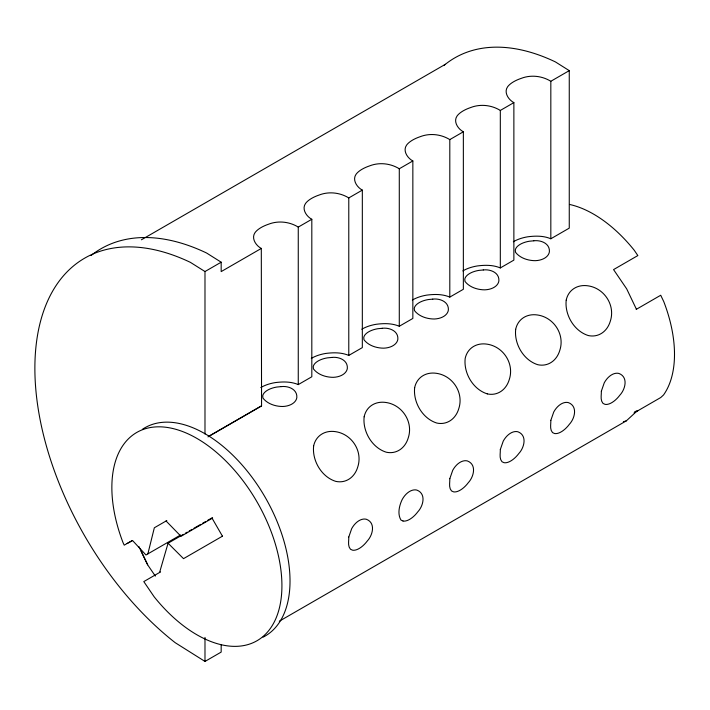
<?xml version="1.0" encoding="UTF-8"?>
<svg xmlns="http://www.w3.org/2000/svg" width="710" height="710" viewBox="0 0 710 710"><rect width="100%" height="100%" fill="white"/><g stroke="black" fill="none" stroke-linecap="round" stroke-linejoin="round"><path stroke-width="1.06" d="M147.866 553.88L154.336 527.778L166.815 520.581M159.59 572.473L168.066 543.212L183.42 534.346M279.305 621.206L626.327 420.852L636.462 411.551L660.744 397.529L663.53 394.973A114.479 66.092 60 0 0 663.779 301.643L660.717 295.245L636.231 309.382M141.414 239.785L445.392 64.282M204.986 434.023L204.986 271.539L221.174 262.194L206.592 253.017A240.575 138.894 60 0 0 91.022 255.52M261.564 406.067L261.307 248.438L221.174 271.602L221.174 262.194M261.307 248.438C256.008 245.678 251.003 238.329 255.014 232.64A25.773 11.333 -9.7 0 1 268.584 224.209C278.24 220.419 289.502 221.68 298.262 227.093L311.814 219.275L311.814 376.77L298.262 384.598C291.011 381.483 282.837 381.607 275.143 382.619A26.172 13.011 -6.1 0 0 260.792 387.562M311.814 219.275C306.525 216.514 301.51 209.166 305.531 203.477A25.773 11.333 -9.7 0 1 319.101 195.046C328.757 191.247 340.019 192.516 348.779 197.93L362.331 190.111L362.331 347.607L348.779 355.426C341.519 352.32 333.345 352.444 325.65 353.456A26.172 13.011 -6.1 0 0 311.308 358.399M362.331 190.111C357.041 187.351 352.027 180.003 356.038 174.314A25.773 11.333 -9.7 0 1 369.617 165.883C379.264 162.084 390.527 163.353 399.286 168.767L412.847 160.948L412.847 318.444L399.286 326.263C392.035 323.156 383.861 323.281 376.167 324.292A26.172 13.011 -6.1 0 0 361.816 329.236M412.847 160.948C407.549 158.188 402.543 150.839 406.555 145.151A25.773 11.333 -9.7 0 1 420.125 136.719C429.781 132.921 441.043 134.19 449.803 139.604L463.355 131.785L463.355 289.281L449.803 297.099C442.552 293.993 434.369 294.117 426.674 295.129A26.172 13.011 -6.1 0 0 412.332 300.073M463.355 131.785C458.065 129.025 453.051 121.676 457.071 115.987A25.773 11.333 -9.7 0 1 470.641 107.556C480.297 103.758 491.56 105.027 500.319 110.44L513.871 102.622L513.871 260.117L500.319 267.936C493.059 264.821 484.886 264.954 477.191 265.966A26.172 13.011 -6.1 0 0 462.849 270.909M513.871 102.622C508.582 99.861 503.567 92.504 507.579 86.824A25.773 11.333 -9.7 0 1 521.158 78.393C530.805 74.594 542.067 75.864 550.827 81.277L569.26 70.636L555.389 61.903A228.966 132.193 60 0 0 443.768 65.604M208.802 436.242L261.307 405.934M513.357 241.746A26.172 13.011 -6.1 0 1 527.707 236.803C535.402 235.791 543.576 235.658 550.827 238.773L569.26 228.132L569.26 70.636M207.968 436.881L261.431 406.014M132.326 540.487L124.232 545.165L123.123 542.839A120.256 69.429 60 0 1 182.381 431.467A120.256 69.429 60 0 1 280.583 602.257A120.256 69.429 60 0 1 154.15 596.799L143.793 581.596L160.531 571.932M180.517 535.029L145.967 554.98L132.593 540.576L127.117 543.496M185.337 533.245L187.254 532.136M189.179 531.027L192.055 529.367M193.972 528.258L200.69 524.379M202.616 523.27L205.492 521.601M207.409 520.501L212.21 517.723M212.672 518.034L181.006 536.316L166.078 520.998M222.532 536.139L183.526 558.655L168.066 543.212M634.083 412.865L637.82 410.708L634.811 411.623M204.986 271.539L190.404 262.363A240.575 138.894 60 0 0 35.047 359.526A240.575 138.894 60 0 0 175.201 642.692L204.986 661.436L221.174 652.091L221.174 644.769M623.38 421.749L626.327 420.852M487.3 393.881C473.029 389.453 463.506 373.034 465.183 358.461A26.172 21.202 47.4 0 1 486.98 344.146C503.275 346.471 514.528 363.635 509.301 379.459A26.163 21.167 73.1 0 1 487.3 393.89M403.031 521.016L400.981 520.075C397.245 513.978 399.26 505.591 402.224 499.432A17.013 10.996 -66.8 0 1 416.85 490.086C426.426 493.681 423.337 505.928 417.844 511.786A17.005 8.422 -53.8 0 1 403.023 521.025M155.348 576.094L147.742 564.974L138.92 546.593M147.671 564.814L141.166 551.262M212.148 518.335L222.443 536.183M636.435 309.267L626.682 288.863L613.564 269.596L637.846 255.573L634.243 250.266A114.479 66.092 60 0 0 569.464 204.436M550.827 81.277L550.827 238.773M500.319 110.44L500.319 267.936M449.803 139.604L449.803 297.099M399.286 168.767L399.286 326.263M348.779 197.93L348.779 355.426M298.262 227.093L298.262 384.598M204.986 637.411L204.986 661.436M142.337 429.364A120.256 69.429 60 0 1 264.839 496.725A120.256 69.429 60 0 1 263.055 637.172M313.642 445.951C311.965 460.524 321.488 476.942 335.759 481.371A26.163 21.167 73.1 0 0 357.76 466.949C362.987 451.125 351.734 433.961 335.439 431.644A26.172 21.202 47.4 0 0 313.642 445.951M348.787 536.982C348.93 541.029 347.483 545.892 350.465 549.238L352.515 550.179A17.005 8.422 -53.8 0 0 367.327 540.949C372.821 535.091 375.909 522.835 366.342 519.259A17.013 10.996 -66.8 0 0 351.707 528.595L348.787 536.982M364.15 416.788C362.482 431.361 372.005 447.779 386.275 452.208A26.163 21.167 73.1 0 0 408.277 437.786C413.504 421.962 402.25 404.798 385.956 402.481A26.172 21.202 47.4 0 0 364.15 416.788M414.667 387.624C412.998 402.197 422.521 418.616 436.792 423.045A26.163 21.167 73.1 0 0 458.784 408.623C464.012 392.799 452.767 375.634 436.472 373.318A26.172 21.202 47.4 0 0 414.667 387.624M449.82 478.655C449.954 482.702 448.507 487.566 451.498 490.912L453.539 491.853A17.005 8.422 -53.8 0 0 468.351 482.622C473.845 476.765 476.942 464.509 467.366 460.932A17.013 10.996 -66.8 0 0 452.731 470.268L449.82 478.655M500.328 449.492C500.47 453.539 499.023 458.403 502.005 461.748L504.056 462.689A17.005 8.422 -53.8 0 0 518.868 453.459C524.362 447.602 527.45 435.345 517.883 431.769A17.013 10.996 -66.8 0 0 503.248 441.105L500.328 449.492M515.691 329.298C514.022 343.871 523.545 360.289 537.816 364.718A26.163 21.167 73.1 0 0 559.817 350.296C565.045 334.472 553.791 317.308 537.497 314.991A26.172 21.202 47.4 0 0 515.691 329.298M550.845 420.329C550.978 424.376 549.54 429.239 552.522 432.585L554.572 433.526A17.005 8.422 -53.8 0 0 569.376 424.296C574.869 418.438 577.967 406.182 568.39 402.605A17.013 10.996 -66.8 0 0 553.764 411.942L550.845 420.329M566.207 300.135C564.53 314.707 574.062 331.126 588.324 335.555A26.163 21.167 73.1 0 0 610.325 321.133C615.552 305.309 604.308 288.145 588.013 285.828A26.172 21.202 47.4 0 0 566.207 300.135M601.361 391.166C601.494 395.213 600.048 400.076 603.03 403.422L605.08 404.363A17.005 8.422 -53.8 0 0 619.892 395.124C625.386 389.275 628.483 377.019 618.907 373.442A17.013 10.996 -66.8 0 0 604.272 382.779L601.361 391.166M533.796 240.796L529.332 241.231A17.013 8.493 -6 0 0 515.3 250.018L515.504 252.254C519.977 258.112 528.107 260.694 535.367 260.677A17.005 11.04 7.1 0 0 549.407 251.677C549.957 243.326 540.754 239.9 533.796 240.796M483.279 269.96L478.815 270.395A17.013 8.493 -6 0 0 464.784 279.181L464.988 281.417C469.461 287.275 477.599 289.858 484.859 289.84A17.005 11.04 7.1 0 0 498.89 280.84C499.441 272.489 490.237 269.063 483.279 269.96M432.772 299.123L428.308 299.558A17.013 8.493 -6 0 0 414.267 308.344L414.48 310.581C418.944 316.438 427.083 319.021 434.342 319.003A17.005 11.04 7.1 0 0 448.374 310.004C448.933 301.652 439.721 298.227 432.772 299.123M382.255 328.286L377.791 328.721A17.013 8.493 -6 0 0 363.76 337.507L363.964 339.744C368.437 345.601 376.566 348.184 383.826 348.166A17.005 11.04 7.1 0 0 397.866 339.167C398.416 330.816 389.213 327.39 382.255 328.286M331.739 357.45L327.274 357.884A17.013 8.493 -6 0 0 313.243 366.671L313.447 368.907C317.92 374.765 326.059 377.347 333.318 377.329A17.005 11.04 7.1 0 0 347.35 368.33C347.9 359.979 338.697 356.553 331.739 357.45M281.231 386.613L276.767 387.048A17.013 8.493 -6 0 0 262.727 395.843L262.94 398.07C267.404 403.928 275.542 406.51 282.802 406.493A17.005 11.04 7.1 0 0 296.842 397.493C297.392 389.142 288.18 385.716 281.231 386.613"/></g></svg>
